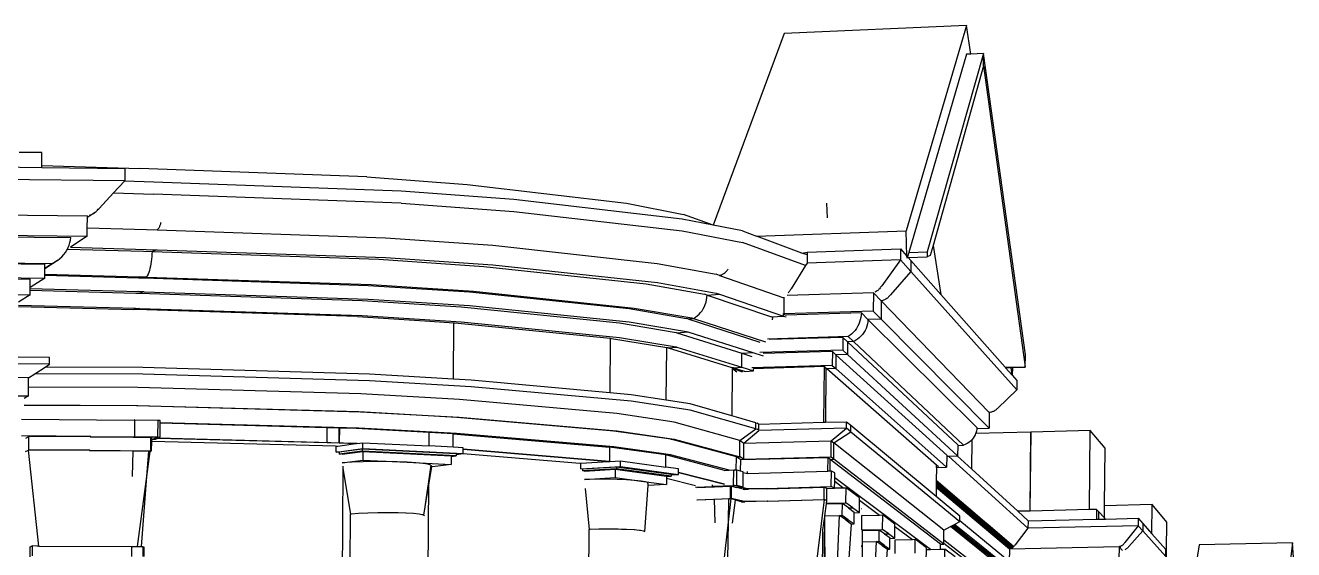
# Model space of a CAD drawing. Extents: x -106 to 80, y -44 to 65.
# Drawn here: x 34.31 to 78.93, y 25.62 to 44.05 of the extents above; entities that cross this region are included whole.
import ezdxf

# ---------------------------------------------------------------- set-up
doc = ezdxf.new("R2010")
doc.units = 0
doc.layers.get('0').update_dxf_attribs({"linetype": 'CONTINUOUS'})

msp = doc.modelspace()

# ---------------------------------------------------------------- linework, layer by layer
for p, q in [((61.009, 43.775), (58.51, 37.025)), ((67.424, 44.055), (61.009, 43.775)), ((67.424, 44.055), (65.295, 36.826)), ((67.567, 43.048), (67.424, 44.055)), ((67.416, 43.041), (65.385, 36.066)), ((68.02, 43.067), (66.038, 36.089)), ((67.567, 43.048), (67.416, 43.041)), ((68.02, 43.067), (67.567, 43.048)), ((68.016, 42.635), (68.02, 43.067)), ((69.492, 32.47), (68.02, 43.067)), ((68.016, 42.635), (66.246, 36.318)), ((68.016, 42.635), (69.483, 32.052)), ((34.889, 39.581), (34.093, 39.59)), ((34.887, 39.129), (34.889, 39.581)), ((16.651, 38.837), (37.821, 38.595)), ((18.888, 39.244), (34.886, 39.058)), ((34.886, 39.058), (34.887, 39.129)), ((34.886, 39.058), (37.824, 39.024)), ((34.887, 39.129), (38.339, 39.026)), ((37.821, 38.595), (37.824, 39.024)), ((46.321, 38.726), (38.339, 39.026)), ((37.414, 38.162), (37.8, 38.572)), ((37.8, 38.572), (37.821, 38.595)), ((38.824, 38.542), (37.8, 38.572)), ((47.524, 38.22), (38.824, 38.542)), ((46.321, 38.726), (49.856, 38.465)), ((49.856, 38.465), (55.454, 37.803)), ((36.903, 37.618), (37.414, 38.162)), ((37.414, 38.162), (38.816, 38.12)), ((47.524, 37.802), (38.816, 38.12)), ((51.489, 37.93), (47.524, 38.22)), ((57.419, 37.237), (51.489, 37.93)), ((17.656, 37.566), (36.49, 37.359)), ((36.736, 37.463), (36.767, 37.485)), ((36.767, 37.485), (36.796, 37.509)), ((36.796, 37.509), (36.824, 37.535)), ((36.824, 37.535), (36.85, 37.561)), ((36.85, 37.561), (36.874, 37.589)), ((36.874, 37.589), (36.903, 37.618)), ((47.524, 37.802), (51.489, 37.516)), ((51.489, 37.516), (57.42, 36.832)), ((55.454, 37.803), (57.468, 37.409)), ((62.529, 37.286), (62.509, 37.801)), ((36.487, 36.937), (36.49, 37.296)), ((36.736, 37.463), (36.49, 37.296)), ((36.49, 37.296), (36.49, 37.359)), ((36.564, 37.379), (36.601, 37.392)), ((36.601, 37.392), (36.636, 37.407)), ((36.636, 37.407), (36.671, 37.424)), ((36.671, 37.424), (36.704, 37.443)), ((36.704, 37.443), (36.736, 37.463)), ((39.049, 37.042), (39.04, 37.017)), ((39.057, 37.069), (39.049, 37.042)), ((39.064, 37.096), (39.057, 37.069)), ((39.073, 37.125), (39.064, 37.096)), ((58.508, 37.025), (57.419, 37.237)), ((58.508, 37.025), (57.468, 37.409)), ((17.655, 36.85), (36.486, 36.648)), ((18.099, 36.784), (35.902, 36.594)), ((36.486, 36.648), (35.891, 36.254)), ((35.894, 36.504), (35.902, 36.594)), ((36.486, 36.648), (36.487, 36.937)), ((36.487, 36.937), (38.572, 36.877)), ((38.572, 36.877), (38.946, 36.864)), ((38.957, 36.873), (38.946, 36.864)), ((38.946, 36.864), (46.98, 36.582)), ((38.969, 36.884), (38.957, 36.873)), ((38.98, 36.898), (38.969, 36.884)), ((38.991, 36.913), (38.98, 36.898)), ((39.001, 36.93), (38.991, 36.913)), ((39.012, 36.95), (39.001, 36.93)), ((39.022, 36.97), (39.012, 36.95)), ((39.031, 36.993), (39.022, 36.97)), ((39.04, 37.017), (39.031, 36.993)), ((57.42, 36.832), (59.538, 36.426)), ((58.51, 37.025), (58.508, 37.025)), ((59.537, 36.825), (58.51, 37.025)), ((59.537, 36.825), (60.032, 36.641)), ((60.032, 36.641), (65.295, 36.826)), ((61.623, 36.051), (60.032, 36.641)), ((65.325, 35.942), (65.295, 36.826)), ((35.719, 36.073), (35.772, 36.154)), ((35.772, 36.154), (35.789, 36.188)), ((35.789, 36.188), (35.816, 36.239)), ((35.789, 36.188), (38.461, 36.112)), ((35.816, 36.239), (35.851, 36.326)), ((35.851, 36.326), (35.877, 36.415)), ((35.877, 36.415), (35.894, 36.504)), ((35.891, 36.254), (38.56, 36.178)), ((38.56, 36.178), (38.945, 36.164)), ((38.945, 36.164), (38.765, 36.102)), ((38.945, 36.164), (46.98, 35.889)), ((46.98, 36.582), (50.755, 36.321)), ((50.755, 36.321), (56.54, 35.681)), ((61.758, 35.613), (59.538, 36.426)), ((61.813, 36.084), (65.099, 36.197)), ((65.099, 36.197), (65.095, 35.807)), ((65.099, 36.197), (65.325, 35.942)), ((66.246, 36.318), (66.146, 35.962)), ((66.246, 36.318), (66.517, 34.591)), ((18.58, 35.86), (35.261, 35.687)), ((18.782, 35.832), (34.994, 35.664)), ((35.437, 35.792), (34.993, 35.5)), ((35.261, 35.687), (35.351, 35.737)), ((35.351, 35.737), (35.437, 35.792)), ((35.437, 35.792), (35.517, 35.855)), ((35.517, 35.855), (35.592, 35.922)), ((35.592, 35.922), (35.659, 35.996)), ((35.659, 35.996), (35.719, 36.073)), ((38.461, 36.112), (38.765, 36.102)), ((38.739, 35.752), (38.726, 35.668)), ((38.75, 35.838), (38.739, 35.752)), ((38.758, 35.925), (38.75, 35.838)), ((38.763, 36.014), (38.758, 35.925)), ((38.765, 36.102), (38.763, 36.014)), ((38.765, 36.102), (46.741, 35.829)), ((46.741, 35.829), (50.432, 35.581)), ((46.98, 35.889), (50.756, 35.634)), ((61.623, 36.051), (61.813, 36.084)), ((61.812, 35.981), (61.623, 36.051)), ((61.812, 35.981), (61.809, 35.696)), ((65.095, 35.807), (61.809, 35.696)), ((61.813, 36.084), (61.812, 35.981)), ((65.095, 35.807), (64.437, 34.899)), ((65.095, 35.807), (65.462, 35.397)), ((65.327, 35.866), (65.325, 35.942)), ((65.325, 35.942), (65.343, 35.921)), ((65.343, 35.921), (65.327, 35.866)), ((65.327, 35.866), (65.327, 35.866)), ((65.385, 36.066), (65.343, 35.921)), ((65.343, 35.921), (65.37, 35.891)), ((65.37, 35.891), (66.037, 35.913)), ((65.466, 35.782), (65.37, 35.891)), ((65.385, 36.066), (66.038, 36.089)), ((65.466, 35.782), (65.462, 35.397)), ((65.466, 35.782), (66.517, 34.591)), ((66.038, 36.089), (66.037, 35.913)), ((66.146, 35.962), (66.037, 35.913)), ((18.781, 35.336), (34.991, 35.171)), ((19.173, 35.281), (34.475, 35.126)), ((34.991, 35.171), (34.992, 35.272)), ((34.992, 35.302), (34.993, 35.5)), ((34.992, 35.302), (38.339, 35.208)), ((34.992, 35.272), (34.992, 35.302)), ((34.992, 35.272), (38.293, 35.179)), ((35.261, 35.687), (34.993, 35.511)), ((34.993, 35.511), (34.994, 35.664)), ((34.993, 35.5), (34.993, 35.511)), ((38.597, 35.25), (38.569, 35.2)), ((38.623, 35.307), (38.597, 35.25)), ((38.648, 35.369), (38.623, 35.307)), ((38.671, 35.437), (38.648, 35.369)), ((38.691, 35.51), (38.671, 35.437)), ((38.71, 35.587), (38.691, 35.51)), ((38.726, 35.668), (38.71, 35.587)), ((50.432, 35.581), (56.152, 34.966)), ((50.756, 35.634), (56.542, 35.01)), ((56.54, 35.681), (58.612, 35.302)), ((58.727, 35.262), (58.612, 35.302)), ((58.727, 35.262), (58.755, 35.269)), ((58.727, 35.262), (60.995, 34.473)), ((58.755, 35.269), (58.783, 35.278)), ((58.783, 35.278), (58.81, 35.289)), ((58.81, 35.289), (58.836, 35.302)), ((58.836, 35.302), (58.862, 35.316)), ((58.862, 35.316), (58.887, 35.332)), ((58.887, 35.332), (58.911, 35.35)), ((58.911, 35.35), (58.934, 35.37)), ((58.934, 35.37), (58.955, 35.391)), ((58.955, 35.391), (58.976, 35.414)), ((58.976, 35.414), (58.995, 35.438)), ((58.995, 35.438), (59.013, 35.463)), ((59.013, 35.463), (59.035, 35.488)), ((61.758, 35.613), (61.248, 34.794)), ((61.809, 35.696), (61.758, 35.613)), ((65.462, 35.397), (64.742, 34.577)), ((69.186, 31.236), (65.462, 35.397)), ((34.991, 35.171), (34.473, 34.834)), ((34.473, 34.834), (34.475, 35.126)), ((34.473, 34.801), (34.473, 34.834)), ((38.293, 35.179), (38.487, 35.173)), ((38.569, 35.2), (38.339, 35.208)), ((38.569, 35.2), (38.487, 35.173)), ((38.487, 35.173), (46.37, 34.912)), ((38.569, 35.2), (46.479, 34.939)), ((46.37, 34.912), (49.931, 34.68)), ((46.479, 34.939), (50.079, 34.704)), ((56.152, 34.966), (58.203, 34.6)), ((56.542, 35.01), (58.614, 34.64)), ((64.38, 34.821), (64.361, 34.797)), ((64.399, 34.846), (64.38, 34.821)), ((64.416, 34.872), (64.399, 34.846)), ((64.437, 34.899), (64.416, 34.872)), ((19.172, 34.735), (34.472, 34.583)), ((34.472, 34.583), (34.069, 34.323)), ((34.472, 34.583), (34.473, 34.743)), ((34.473, 34.801), (38.285, 34.695)), ((34.473, 34.743), (34.473, 34.801)), ((34.473, 34.743), (38.197, 34.64)), ((38.197, 34.64), (38.327, 34.635)), ((38.486, 34.688), (38.285, 34.695)), ((38.486, 34.688), (38.327, 34.635)), ((38.327, 34.635), (46.158, 34.382)), ((38.486, 34.688), (46.37, 34.432)), ((46.158, 34.382), (49.644, 34.159)), ((46.37, 34.432), (49.931, 34.204)), ((49.931, 34.68), (55.55, 34.096)), ((50.079, 34.704), (55.728, 34.116)), ((58.292, 34.57), (58.203, 34.6)), ((58.256, 34.323), (58.275, 34.404)), ((58.275, 34.404), (58.287, 34.487)), ((58.287, 34.487), (58.292, 34.57)), ((58.292, 34.57), (58.73, 34.6)), ((58.292, 34.57), (60.554, 33.807)), ((58.614, 34.64), (58.73, 34.6)), ((58.73, 34.6), (60.981, 33.835)), ((60.995, 34.473), (60.99, 33.907)), ((60.995, 34.503), (60.995, 34.473)), ((64.142, 34.654), (61.108, 34.555)), ((61.146, 34.651), (61.142, 34.648)), ((61.164, 34.671), (61.146, 34.651)), ((61.182, 34.693), (61.164, 34.671)), ((61.199, 34.717), (61.182, 34.693)), ((61.215, 34.741), (61.199, 34.717)), ((61.23, 34.767), (61.215, 34.741)), ((61.248, 34.794), (61.23, 34.767)), ((64.142, 34.654), (64.135, 34.008)), ((64.418, 34.369), (64.142, 34.654)), ((64.221, 34.687), (64.195, 34.674)), ((64.246, 34.701), (64.221, 34.687)), ((64.271, 34.717), (64.246, 34.701)), ((64.295, 34.735), (64.271, 34.717)), ((64.318, 34.754), (64.295, 34.735)), ((64.34, 34.775), (64.318, 34.754)), ((64.361, 34.797), (64.34, 34.775)), ((64.418, 34.369), (64.411, 33.73)), ((64.447, 34.375), (64.418, 34.369)), ((68.217, 30.443), (64.418, 34.369)), ((64.476, 34.383), (64.447, 34.375)), ((64.504, 34.392), (64.476, 34.383)), ((64.532, 34.404), (64.504, 34.392)), ((64.559, 34.417), (64.532, 34.404)), ((64.585, 34.432), (64.559, 34.417)), ((64.611, 34.448), (64.585, 34.432)), ((64.635, 34.466), (64.611, 34.448)), ((64.658, 34.486), (64.635, 34.466)), ((64.68, 34.507), (64.658, 34.486)), ((64.7, 34.529), (64.68, 34.507)), ((64.719, 34.553), (64.7, 34.529)), ((64.742, 34.577), (64.719, 34.553)), ((66.517, 34.591), (68.776, 32.031)), ((34.069, 34.22), (38.188, 34.106)), ((34.069, 34.175), (38.119, 34.063)), ((38.201, 34.079), (38.119, 34.063)), ((38.201, 34.061), (38.119, 34.063)), ((38.188, 34.106), (38.327, 34.102)), ((38.327, 34.102), (38.201, 34.061)), ((38.327, 34.102), (38.201, 34.079)), ((38.201, 34.079), (38.201, 34.061)), ((45.99, 33.814), (38.201, 34.061)), ((38.327, 34.102), (46.158, 33.853)), ((49.644, 34.159), (55.205, 33.592)), ((49.931, 34.204), (55.551, 33.63)), ((55.55, 34.096), (57.57, 33.749)), ((55.728, 34.116), (57.758, 33.767)), ((58.009, 33.895), (58.064, 33.955)), ((58.064, 33.955), (58.114, 34.021)), ((58.114, 34.021), (58.159, 34.092)), ((58.159, 34.092), (58.198, 34.166)), ((58.198, 34.166), (58.23, 34.243)), ((58.23, 34.243), (58.256, 34.323)), ((64.135, 34.008), (60.99, 33.907)), ((63.721, 33.947), (61.078, 33.863)), ((63.721, 33.947), (63.715, 33.865)), ((63.721, 33.947), (63.953, 33.716)), ((64.135, 34.008), (64.411, 33.73)), ((45.99, 33.814), (48.537, 33.654)), ((45.99, 33.814), (48.537, 33.654)), ((46.158, 33.853), (49.645, 33.634)), ((48.537, 33.654), (48.537, 33.654)), ((48.537, 33.654), (49.381, 33.601)), ((48.537, 33.654), (49.382, 33.601)), ((49.369, 31.619), (49.382, 33.601)), ((49.382, 33.601), (49.418, 33.599)), ((49.418, 33.599), (54.886, 33.054)), ((49.645, 33.634), (55.207, 33.079)), ((55.205, 33.592), (57.207, 33.256)), ((55.551, 33.63), (57.571, 33.289)), ((57.617, 33.734), (57.57, 33.749)), ((57.617, 33.734), (57.817, 33.747)), ((57.617, 33.734), (60.143, 32.914)), ((57.758, 33.767), (57.817, 33.747)), ((57.817, 33.747), (57.885, 33.79)), ((57.817, 33.747), (60.348, 32.924)), ((57.885, 33.79), (57.949, 33.839)), ((57.949, 33.839), (58.009, 33.895)), ((60.554, 33.807), (60.981, 33.835)), ((60.592, 33.794), (60.554, 33.807)), ((60.592, 33.784), (60.578, 33.704)), ((60.593, 33.797), (60.592, 33.794)), ((60.592, 33.794), (60.592, 33.784)), ((60.99, 33.907), (60.959, 33.902)), ((60.981, 33.835), (60.981, 33.895)), ((60.981, 33.895), (61.078, 33.862)), ((60.981, 33.835), (61.079, 33.802)), ((63.588, 33.47), (63.545, 33.398)), ((63.626, 33.545), (63.588, 33.47)), ((63.658, 33.623), (63.626, 33.545)), ((63.683, 33.702), (63.658, 33.623)), ((63.702, 33.784), (63.683, 33.702)), ((63.715, 33.865), (63.702, 33.784)), ((63.912, 33.478), (63.884, 33.402)), ((63.933, 33.556), (63.912, 33.478)), ((63.947, 33.636), (63.933, 33.556)), ((63.953, 33.716), (63.947, 33.636)), ((64.411, 33.73), (63.953, 33.716)), ((67.784, 29.921), (63.953, 33.716)), ((68.211, 29.897), (64.411, 33.73)), ((54.886, 33.054), (54.872, 31.134)), ((54.886, 33.054), (54.933, 33.05)), ((54.933, 33.05), (56.871, 32.731)), ((55.207, 33.079), (57.209, 32.749)), ((57.207, 33.256), (57.23, 33.249)), ((57.23, 33.249), (57.619, 33.274)), ((57.23, 33.249), (59.517, 32.524)), ((57.566, 33.266), (57.571, 33.289)), ((57.571, 33.289), (57.619, 33.274)), ((57.619, 33.274), (59.896, 32.548)), ((63.261, 33.111), (60.412, 33.023)), ((63.072, 33.084), (60.473, 33.004)), ((63.072, 33.084), (63.068, 32.636)), ((63.072, 33.084), (63.236, 32.931)), ((63.326, 33.157), (63.261, 33.111)), ((63.261, 33.111), (63.445, 32.937)), ((63.387, 33.21), (63.326, 33.157)), ((63.444, 33.268), (63.387, 33.21)), ((63.497, 33.331), (63.444, 33.268)), ((63.545, 33.398), (63.497, 33.331)), ((63.584, 33.021), (63.517, 32.976)), ((63.648, 33.073), (63.584, 33.021)), ((63.707, 33.13), (63.648, 33.073)), ((63.76, 33.191), (63.707, 33.13)), ((63.808, 33.258), (63.76, 33.191)), ((63.849, 33.328), (63.808, 33.258)), ((63.884, 33.402), (63.849, 33.328)), ((56.857, 30.877), (56.871, 32.731)), ((56.871, 32.731), (56.921, 32.723)), ((56.921, 32.723), (56.924, 32.722)), ((56.924, 32.722), (57.232, 32.742)), ((56.924, 32.722), (59.167, 32.028)), ((57.209, 32.749), (57.232, 32.742)), ((57.232, 32.742), (59.519, 32.031)), ((63.068, 32.636), (60.145, 32.548)), ((62.702, 32.585), (60.261, 32.512)), ((62.702, 32.585), (62.697, 32.093)), ((62.702, 32.585), (62.824, 32.475)), ((63.068, 32.636), (63.231, 32.486)), ((63.236, 32.931), (63.231, 32.486)), ((63.445, 32.937), (63.236, 32.931)), ((67.112, 29.303), (63.236, 32.931)), ((63.517, 32.976), (63.445, 32.937)), ((67.309, 29.292), (63.445, 32.937)), ((35.157, 32.137), (33.528, 32.151)), ((35.157, 32.377), (34.06, 32.386)), ((35.009, 32.041), (35.157, 32.137)), ((35.157, 32.137), (35.157, 32.377)), ((59.517, 32.524), (59.896, 32.548)), ((59.519, 32.031), (59.517, 32.524)), ((59.517, 32.524), (59.865, 32.414)), ((59.896, 32.548), (60.262, 32.432)), ((62.824, 32.475), (62.819, 31.985)), ((63.231, 32.486), (62.824, 32.475)), ((66.725, 28.942), (62.824, 32.475)), ((67.108, 28.922), (63.231, 32.486)), ((69.488, 32.039), (69.492, 32.47)), ((34.421, 31.661), (34.645, 31.806)), ((34.645, 31.806), (35.009, 32.041)), ((38.441, 31.79), (34.645, 31.806)), ((38.441, 32.027), (35.009, 32.041)), ((46.419, 31.791), (38.441, 32.027)), ((46.417, 31.557), (38.441, 31.79)), ((49.368, 31.619), (46.419, 31.791)), ((59.178, 32.006), (59.165, 30.326)), ((59.167, 32.028), (59.166, 32.015)), ((59.178, 32.011), (59.166, 32.015)), ((59.167, 32.028), (59.179, 32.025)), ((59.179, 32.025), (59.178, 32.011)), ((59.18, 32.01), (59.178, 32.011)), ((59.178, 32.011), (59.178, 32.006)), ((59.178, 32.006), (59.18, 32.005)), ((59.178, 32.006), (59.344, 31.872)), ((59.179, 32.025), (59.18, 32.024)), ((59.18, 32.024), (59.18, 32.01)), ((59.18, 32.024), (59.183, 32.023)), ((59.18, 32.01), (59.18, 32.005)), ((59.19, 32.002), (59.18, 32.01)), ((59.18, 32.005), (59.19, 32.002)), ((59.183, 32.023), (59.183, 32.012)), ((59.183, 32.023), (59.215, 32.013)), ((59.215, 32.013), (59.183, 32.012)), ((59.218, 32.012), (59.183, 32.012)), ((59.344, 31.951), (59.183, 32.012)), ((59.19, 32.002), (59.344, 31.944)), ((59.215, 32.013), (59.218, 32.012)), ((59.218, 32.012), (59.519, 32.031)), ((59.218, 32.012), (59.598, 31.895)), ((59.316, 31.962), (59.316, 31.954)), ((59.316, 31.962), (59.316, 31.954)), ((59.344, 31.944), (59.344, 31.951)), ((59.524, 31.884), (59.344, 31.951)), ((59.344, 31.944), (59.521, 31.877)), ((59.519, 32.031), (59.928, 31.904)), ((59.598, 31.895), (59.524, 31.884)), ((59.598, 31.895), (59.629, 31.885)), ((59.629, 31.885), (59.928, 31.904)), ((62.697, 32.093), (59.867, 32.009)), ((62.42, 32.055), (59.927, 31.981)), ((62.42, 32.055), (59.927, 31.981)), ((59.927, 31.981), (59.927, 31.991)), ((59.928, 31.904), (59.927, 31.981)), ((59.927, 31.981), (59.927, 31.981)), ((62.403, 30.086), (62.42, 32.055)), ((62.474, 32.007), (62.42, 32.055)), ((62.474, 32.007), (62.458, 30.088)), ((62.51, 31.976), (62.474, 32.007)), ((62.479, 32.003), (62.474, 32.003)), ((62.819, 31.985), (62.51, 31.976)), ((66.362, 28.596), (62.51, 31.976)), ((62.697, 32.093), (62.819, 31.985)), ((66.721, 28.521), (62.819, 31.985)), ((68.776, 32.031), (69.483, 32.052)), ((68.776, 32.031), (68.787, 32.019)), ((68.787, 32.019), (68.989, 32.025)), ((69.022, 31.753), (68.787, 32.019)), ((68.989, 32.025), (69.041, 32.026)), ((69.028, 31.753), (68.989, 32.025)), ((69.022, 31.753), (69.028, 31.753)), ((69.022, 31.753), (69.189, 31.563)), ((69.041, 32.026), (69.028, 31.753)), ((69.041, 32.026), (69.488, 32.039)), ((69.483, 32.052), (69.488, 32.039)), ((34.421, 31.661), (33.418, 31.669)), ((34.421, 31.336), (34.421, 31.661)), ((38.261, 31.321), (34.421, 31.336)), ((34.421, 31.023), (34.421, 31.336)), ((46.108, 31.095), (38.261, 31.321)), ((49.995, 31.351), (46.417, 31.557)), ((49.369, 31.619), (49.368, 31.619)), ((49.996, 31.583), (49.369, 31.619)), ((55.625, 30.838), (49.995, 31.351)), ((54.872, 31.134), (49.996, 31.583)), ((69.186, 31.236), (68.519, 30.595)), ((69.189, 31.563), (69.186, 31.236)), ((33.411, 31.031), (34.421, 31.023)), ((34.421, 31.023), (34.27, 30.939)), ((49.576, 30.899), (46.108, 31.095)), ((55.121, 30.405), (49.576, 30.899)), ((55.627, 31.065), (54.872, 31.134)), ((57.695, 30.525), (55.625, 30.838)), ((56.857, 30.877), (55.627, 31.065)), ((57.697, 30.749), (56.857, 30.877)), ((34.27, 30.706), (38.259, 30.692)), ((38.223, 30.68), (34.27, 30.695)), ((46.04, 30.461), (38.223, 30.68)), ((38.259, 30.692), (46.103, 30.472)), ((49.486, 30.272), (46.04, 30.461)), ((46.103, 30.472), (49.571, 30.281)), ((57.135, 30.107), (55.121, 30.405)), ((60.009, 29.865), (57.695, 30.525)), ((59.165, 30.326), (57.697, 30.749)), ((68.217, 30.443), (68.211, 29.897)), ((68.244, 30.446), (68.217, 30.443)), ((68.271, 30.45), (68.244, 30.446)), ((68.298, 30.456), (68.271, 30.45)), ((68.324, 30.463), (68.298, 30.456)), ((68.349, 30.473), (68.324, 30.463)), ((68.373, 30.483), (68.349, 30.473)), ((68.397, 30.495), (68.373, 30.483)), ((68.419, 30.509), (68.397, 30.495)), ((68.441, 30.524), (68.419, 30.509)), ((68.461, 30.54), (68.441, 30.524)), ((68.48, 30.558), (68.461, 30.54)), ((68.497, 30.576), (68.48, 30.558)), ((68.519, 30.595), (68.497, 30.576)), ((34.175, 30.206), (38.14, 30.173)), ((38.158, 30.182), (38.14, 30.173)), ((38.155, 29.593), (38.158, 30.182)), ((38.158, 30.182), (38.976, 30.175)), ((38.973, 29.587), (38.976, 30.166)), ((38.976, 30.166), (38.976, 30.175)), ((39.052, 30.166), (38.976, 30.166)), ((39.049, 29.577), (39.051, 30.065)), ((39.051, 30.083), (39.052, 30.166)), ((46.036, 29.893), (39.051, 30.083)), ((39.051, 30.065), (39.051, 30.083)), ((44.927, 29.905), (39.051, 30.065)), ((44.923, 29.383), (44.927, 29.905)), ((45.351, 29.893), (44.927, 29.905)), ((55.014, 29.792), (49.486, 30.272)), ((49.571, 30.281), (55.116, 29.8)), ((59.444, 29.464), (57.135, 30.107)), ((59.331, 30.278), (59.165, 30.326)), ((60.011, 30.082), (59.331, 30.278)), ((60.009, 29.865), (60.011, 30.082)), ((60.011, 30.082), (60.054, 30.07)), ((60.114, 30.024), (60.054, 30.07)), ((60.112, 29.807), (60.114, 30.024)), ((62.403, 30.086), (60.114, 30.024)), ((62.458, 30.088), (62.403, 30.086)), ((63.197, 30.108), (62.458, 30.088)), ((63.195, 29.89), (63.197, 30.108)), ((63.348, 29.983), (63.197, 30.108)), ((63.346, 29.766), (63.348, 29.983)), ((66.352, 27.486), (63.348, 29.983)), ((67.784, 29.921), (67.781, 29.886)), ((67.781, 29.886), (68.211, 29.897)), ((36.612, 29.597), (34.172, 29.617)), ((34.32, 29.54), (34.434, 29.6)), ((34.432, 29.13), (34.434, 29.6)), ((36.582, 29.582), (34.434, 29.6)), ((36.582, 29.582), (36.612, 29.597)), ((36.582, 29.582), (38.106, 29.57)), ((36.612, 29.597), (38.137, 29.585)), ((38.106, 29.57), (38.137, 29.585)), ((38.106, 29.57), (38.727, 29.565)), ((38.137, 29.585), (38.155, 29.593)), ((38.137, 29.585), (38.954, 29.578)), ((38.155, 29.593), (38.973, 29.587)), ((38.725, 29.096), (38.727, 29.562)), ((38.727, 29.562), (38.727, 29.565)), ((38.727, 29.562), (38.753, 29.562)), ((38.753, 29.504), (38.753, 29.562)), ((38.753, 29.483), (38.797, 29.504)), ((38.753, 29.504), (38.797, 29.504)), ((38.753, 29.483), (38.753, 29.504)), ((38.753, 29.436), (38.753, 29.483)), ((38.797, 29.504), (38.954, 29.578)), ((38.797, 29.504), (38.891, 29.503)), ((38.891, 29.503), (38.972, 29.542)), ((38.954, 29.578), (38.973, 29.587)), ((38.954, 29.578), (39.049, 29.577)), ((38.972, 29.542), (39.049, 29.577)), ((38.972, 29.542), (44.923, 29.383)), ((45.94, 29.356), (38.972, 29.542)), ((45.347, 29.372), (45.351, 29.893)), ((45.366, 29.893), (45.351, 29.893)), ((45.363, 29.371), (45.366, 29.893)), ((45.943, 29.877), (45.366, 29.893)), ((48.512, 29.739), (45.943, 29.877)), ((49.481, 29.708), (46.036, 29.893)), ((48.509, 29.265), (48.512, 29.739)), ((49.356, 29.694), (48.512, 29.739)), ((49.353, 29.222), (49.356, 29.694)), ((49.356, 29.694), (54.858, 29.229)), ((55.009, 29.24), (49.481, 29.708)), ((55.014, 29.792), (55.116, 29.8)), ((57.015, 29.504), (55.014, 29.792)), ((55.116, 29.8), (57.129, 29.51)), ((57.015, 29.504), (57.129, 29.51)), ((59.324, 28.88), (57.015, 29.504)), ((57.129, 29.51), (59.439, 28.884)), ((59.439, 28.884), (59.444, 29.464)), ((59.444, 29.464), (60.009, 29.865)), ((59.444, 29.464), (59.459, 29.46)), ((59.459, 29.46), (59.588, 29.365)), ((59.588, 29.365), (60.112, 29.807)), ((60.009, 29.865), (60.052, 29.853)), ((60.112, 29.807), (60.052, 29.853)), ((63.195, 29.89), (60.112, 29.807)), ((62.662, 29.447), (63.195, 29.89)), ((62.753, 29.375), (63.346, 29.766)), ((63.346, 29.766), (63.195, 29.89)), ((63.346, 29.766), (67.184, 26.607)), ((67.604, 29.486), (67.554, 29.438)), ((67.614, 29.499), (67.604, 29.486)), ((67.605, 28.454), (67.614, 29.499)), ((67.648, 29.54), (67.614, 29.499)), ((67.687, 29.597), (67.648, 29.54)), ((67.72, 29.657), (67.687, 29.597)), ((67.739, 29.703), (67.72, 29.657)), ((69.688, 29.755), (67.739, 29.703)), ((67.746, 29.72), (67.739, 29.703)), ((67.765, 29.786), (67.746, 29.72)), ((67.778, 29.853), (67.765, 29.786)), ((67.781, 29.886), (67.778, 29.853)), ((69.663, 26.979), (69.688, 29.755)), ((69.663, 26.979), (69.689, 29.755)), ((69.689, 29.755), (69.688, 29.755)), ((71.772, 29.811), (69.689, 29.755)), ((69.689, 29.755), (69.689, 29.755)), ((71.745, 27.027), (71.772, 29.811)), ((72.292, 29.188), (71.772, 29.811)), ((34.318, 29.072), (34.415, 29.121)), ((34.415, 29.121), (34.432, 29.13)), ((36.562, 29.104), (34.415, 29.121)), ((34.781, 25.747), (34.415, 29.121)), ((36.58, 29.113), (34.432, 29.13)), ((36.562, 29.104), (36.58, 29.113)), ((36.562, 29.104), (38.085, 29.092)), ((36.58, 29.113), (38.725, 29.096)), ((38.072, 28.195), (38.098, 29.098)), ((38.085, 29.092), (38.098, 29.098)), ((38.098, 29.098), (38.653, 29.093)), ((38.584, 28.191), (38.652, 29.087)), ((38.584, 28.191), (38.704, 29.071)), ((38.652, 29.087), (38.653, 29.093)), ((38.652, 29.087), (38.706, 29.087)), ((38.653, 29.093), (38.718, 29.093)), ((38.704, 29.071), (38.751, 29.093)), ((38.704, 29.071), (38.706, 29.087)), ((38.706, 29.087), (38.718, 29.093)), ((38.718, 29.093), (38.725, 29.096)), ((38.718, 29.093), (38.751, 29.093)), ((38.751, 29.093), (38.753, 29.436)), ((38.753, 29.436), (45.215, 29.265)), ((44.923, 29.383), (45.347, 29.372)), ((45.215, 29.265), (45.307, 29.263)), ((45.24, 29.049), (45.241, 29.254)), ((45.24, 29.049), (46.179, 29.176)), ((45.347, 29.044), (45.24, 29.049)), ((45.241, 29.254), (45.307, 29.263)), ((45.307, 29.263), (45.852, 29.337)), ((46.154, 29.086), (45.346, 28.978)), ((45.347, 29.044), (45.346, 28.978)), ((45.347, 29.372), (45.363, 29.371)), ((46.154, 29.153), (45.347, 29.044)), ((45.363, 29.371), (45.936, 29.356)), ((45.451, 28.973), (46.184, 29.072)), ((45.852, 29.337), (46.18, 29.382)), ((45.852, 29.337), (45.94, 29.356)), ((45.936, 29.356), (45.94, 29.357)), ((45.936, 29.356), (45.94, 29.356)), ((45.94, 29.357), (45.94, 29.356)), ((45.976, 29.354), (45.94, 29.356)), ((49.46, 28.988), (46.154, 29.153)), ((46.154, 29.153), (46.154, 29.086)), ((49.46, 28.922), (46.154, 29.086)), ((46.179, 29.176), (46.18, 29.382)), ((46.179, 29.176), (49.706, 29)), ((46.18, 29.382), (48.509, 29.265)), ((46.184, 29.072), (46.182, 28.772)), ((46.184, 29.072), (49.287, 28.918)), ((49.353, 29.222), (48.509, 29.265)), ((49.708, 29.205), (49.353, 29.222)), ((49.706, 29.001), (49.707, 29.148)), ((49.707, 29.148), (49.708, 29.205)), ((49.707, 29.148), (54.855, 28.722)), ((54.855, 28.723), (49.707, 29.148)), ((54.858, 29.229), (54.855, 28.723)), ((54.858, 29.229), (55.009, 29.24)), ((56.842, 28.951), (54.858, 29.229)), ((57.01, 28.959), (55.009, 29.24)), ((59.583, 28.788), (59.588, 29.365)), ((59.588, 29.365), (62.662, 29.447)), ((62.657, 28.867), (62.662, 29.447)), ((62.662, 29.447), (62.753, 29.375)), ((62.747, 28.797), (62.753, 29.375)), ((66.625, 26.31), (62.753, 29.375)), ((67.112, 29.287), (67.108, 28.922)), ((67.112, 29.303), (67.112, 29.287)), ((67.112, 29.287), (67.309, 29.292)), ((67.376, 29.32), (67.309, 29.292)), ((67.439, 29.354), (67.376, 29.32)), ((67.499, 29.393), (67.439, 29.354)), ((67.554, 29.438), (67.499, 29.393)), ((72.273, 27.166), (72.292, 29.188)), ((45.421, 28.974), (45.346, 28.978)), ((45.45, 28.675), (46.182, 28.772)), ((45.806, 28.694), (45.453, 28.675)), ((46.196, 28.708), (45.806, 28.694)), ((46.182, 28.772), (47.739, 28.696)), ((46.6, 28.715), (46.196, 28.708)), ((47.002, 28.716), (46.6, 28.715)), ((47.387, 28.709), (47.002, 28.716)), ((47.739, 28.696), (47.387, 28.709)), ((48.044, 28.677), (47.739, 28.696)), ((47.739, 28.696), (49.285, 28.62)), ((48.29, 28.653), (48.044, 28.677)), ((48.468, 28.624), (48.29, 28.653)), ((48.571, 28.592), (48.359, 27.121)), ((48.571, 28.592), (48.468, 28.624)), ((48.595, 28.558), (48.571, 28.592)), ((48.595, 28.558), (48.591, 28.53)), ((49.285, 28.62), (48.722, 28.547)), ((49.287, 28.9), (49.285, 28.62)), ((49.287, 28.9), (49.46, 28.922)), ((49.287, 28.918), (49.287, 28.9)), ((49.46, 28.968), (49.706, 29)), ((49.46, 28.988), (49.46, 28.968)), ((49.46, 28.968), (49.46, 28.922)), ((49.706, 29.001), (53.812, 28.664)), ((49.706, 29), (49.706, 29.001)), ((53.82, 28.663), (53.862, 28.659)), ((53.851, 28.46), (53.853, 28.659)), ((53.853, 28.659), (53.862, 28.659)), ((53.862, 28.659), (54.81, 28.718)), ((54.81, 28.718), (54.855, 28.722)), ((54.81, 28.718), (54.865, 28.721)), ((54.865, 28.721), (54.855, 28.723)), ((54.855, 28.723), (54.855, 28.722)), ((54.865, 28.721), (54.855, 28.723)), ((54.865, 28.721), (55.246, 28.745)), ((55.244, 28.545), (55.246, 28.745)), ((55.246, 28.745), (56.839, 28.526)), ((56.839, 28.526), (56.842, 28.951)), ((56.842, 28.951), (57.01, 28.959)), ((58.905, 28.408), (56.842, 28.951)), ((59.073, 28.415), (57.01, 28.959)), ((59.32, 28.417), (59.324, 28.88)), ((59.324, 28.88), (59.384, 28.882)), ((59.324, 28.88), (59.333, 28.877)), ((59.333, 28.877), (59.383, 28.879)), ((59.477, 28.775), (59.333, 28.877)), ((59.383, 28.879), (59.384, 28.882)), ((59.383, 28.879), (59.384, 28.882)), ((59.383, 28.879), (59.453, 28.88)), ((59.384, 28.882), (59.439, 28.884)), ((59.439, 28.884), (59.453, 28.88)), ((59.583, 28.788), (59.453, 28.88)), ((59.473, 28.383), (59.477, 28.775)), ((62.549, 28.854), (59.477, 28.775)), ((62.657, 28.867), (59.583, 28.788)), ((62.544, 28.375), (62.549, 28.854)), ((62.626, 28.795), (62.549, 28.854)), ((62.622, 28.377), (62.626, 28.795)), ((62.626, 28.795), (62.747, 28.797)), ((66.506, 25.818), (62.626, 28.795)), ((62.747, 28.797), (62.657, 28.867)), ((66.62, 25.813), (62.747, 28.797)), ((66.361, 28.512), (66.362, 28.592)), ((66.362, 28.592), (66.362, 28.596)), ((66.429, 28.537), (66.362, 28.596)), ((66.429, 28.537), (66.362, 28.592)), ((66.725, 28.912), (66.721, 28.521)), ((66.725, 28.942), (66.725, 28.912)), ((66.725, 28.912), (66.78, 28.913)), ((66.78, 28.913), (67.096, 28.921)), ((69.581, 26.375), (66.78, 28.913)), ((67.096, 28.921), (67.108, 28.922)), ((67.096, 28.921), (67.605, 28.454)), ((38.249, 25.728), (38.584, 28.191)), ((38.396, 25.727), (38.584, 28.191)), ((45.478, 28.479), (45.293, -2.1)), ((45.479, 28.552), (45.478, 28.479)), ((45.478, 28.479), (45.746, 26.87)), ((48.591, 28.53), (48.501, 27.982)), ((48.722, 28.547), (48.591, 28.53)), ((53.851, 28.46), (55.244, 28.545)), ((53.914, 28.451), (53.851, 28.46)), ((55.111, 28.524), (53.914, 28.451)), ((55.11, 28.46), (53.914, 28.387)), ((53.914, 28.451), (53.914, 28.387)), ((53.962, 28.381), (53.914, 28.387)), ((53.975, 28.089), (55.062, 28.154)), ((53.977, 28.379), (55.064, 28.445)), ((55.064, 28.445), (55.062, 28.154)), ((55.062, 28.154), (55.968, 28.034)), ((55.064, 28.445), (56.865, 28.202)), ((55.111, 28.524), (55.11, 28.46)), ((57.028, 28.201), (55.11, 28.46)), ((57.029, 28.264), (55.111, 28.524)), ((55.244, 28.545), (57.288, 28.267)), ((57.289, 28.465), (56.839, 28.526)), ((56.865, 28.133), (56.863, 27.915)), ((56.865, 28.202), (56.865, 28.191)), ((56.865, 28.191), (57.028, 28.201)), ((56.865, 28.191), (56.865, 28.133)), ((56.865, 28.133), (57.885, 27.874)), ((57.029, 28.252), (57.028, 28.201)), ((57.029, 28.252), (57.288, 28.267)), ((57.029, 28.264), (57.029, 28.252)), ((57.288, 28.335), (57.289, 28.465)), ((57.288, 28.335), (58.9, 27.921)), ((57.288, 28.267), (57.288, 28.335)), ((58.9, 27.921), (57.288, 28.335)), ((58.903, 28.408), (58.905, 28.408)), ((58.905, 28.408), (59.073, 28.415)), ((59.073, 28.415), (59.231, 28.421)), ((59.227, 27.878), (59.231, 28.421)), ((59.231, 28.421), (59.257, 28.414)), ((59.32, 28.417), (59.257, 28.414)), ((59.342, 28.418), (59.32, 28.417)), ((59.338, 27.875), (59.342, 28.418)), ((59.473, 28.383), (59.342, 28.418)), ((59.562, 28.36), (59.473, 28.383)), ((59.558, 27.818), (59.562, 28.334)), ((59.562, 28.334), (59.562, 28.36)), ((59.562, 28.334), (59.714, 28.294)), ((59.714, 28.294), (62.544, 28.375)), ((59.715, 28.294), (59.716, 28.363)), ((62.622, 28.377), (62.544, 28.375)), ((62.668, 28.379), (62.622, 28.377)), ((62.663, 27.837), (62.668, 28.379)), ((62.784, 28.318), (62.668, 28.379)), ((62.781, 28.012), (62.783, 28.146)), ((62.783, 28.146), (62.784, 28.318)), ((66.147, 25.629), (62.783, 28.146)), ((66.361, 28.512), (66.357, 28.051)), ((66.361, 28.512), (66.721, 28.521)), ((69.222, 26.968), (67.605, 28.454)), ((48.501, 27.982), (48.359, 27.121)), ((48.48, 24.817), (48.501, 27.982)), ((54.366, 28.095), (53.977, 28.089)), ((54.002, 27.765), (54.141, 26.326)), ((54.756, 28.095), (54.366, 28.095)), ((55.125, 28.089), (54.756, 28.095)), ((55.458, 28.076), (55.125, 28.089)), ((55.743, 28.057), (55.458, 28.076)), ((55.968, 28.034), (55.743, 28.057)), ((56.124, 28.006), (55.968, 28.034)), ((55.968, 28.034), (56.863, 27.915)), ((56.206, 27.876), (56.092, 26.257)), ((56.206, 27.976), (56.124, 28.006)), ((56.211, 27.944), (56.206, 27.976)), ((56.211, 27.944), (56.206, 27.876)), ((56.863, 27.915), (56.206, 27.876)), ((57.885, 27.818), (58.508, 27.843)), ((57.93, 27.807), (58.553, 27.831)), ((58.483, 27.898), (58.483, 27.905)), ((58.483, 27.849), (58.483, 27.898)), ((58.483, 27.849), (59.227, 27.878)), ((58.508, 27.843), (58.483, 27.849)), ((58.508, 27.843), (59.252, 27.871)), ((58.553, 27.831), (58.508, 27.843)), ((58.553, 27.831), (59.118, 27.853)), ((59.114, 27.42), (59.118, 27.853)), ((59.118, 27.853), (59.127, 27.851)), ((59.127, 27.851), (59.156, 27.852)), ((59.153, 27.419), (59.156, 27.852)), ((59.156, 27.852), (59.324, 27.809)), ((59.252, 27.871), (59.227, 27.878)), ((59.252, 27.871), (59.338, 27.875)), ((59.472, 27.815), (59.252, 27.871)), ((59.324, 27.809), (59.472, 27.815)), ((59.556, 27.749), (59.324, 27.809)), ((59.558, 27.818), (59.338, 27.875)), ((59.472, 27.815), (59.558, 27.818)), ((59.709, 27.754), (59.472, 27.815)), ((59.709, 27.754), (59.556, 27.749)), ((59.556, 27.749), (59.6, 27.738)), ((59.6, 27.738), (59.753, 27.742)), ((60.379, 27.773), (59.709, 27.754)), ((59.709, 27.754), (59.753, 27.742)), ((60.404, 27.761), (59.753, 27.742)), ((60.379, 27.773), (62.663, 27.837)), ((60.404, 27.761), (60.379, 27.773)), ((60.404, 27.761), (62.414, 27.817)), ((62.41, 27.385), (62.414, 27.817)), ((62.507, 27.769), (62.414, 27.817)), ((62.504, 27.338), (62.507, 27.769)), ((62.507, 27.769), (62.779, 27.777)), ((62.779, 27.777), (62.663, 27.837)), ((62.779, 27.777), (62.78, 27.79)), ((62.78, 27.79), (62.781, 28.012)), ((62.78, 27.79), (63.07, 27.797)), ((63.07, 27.797), (62.781, 28.012)), ((63.07, 27.797), (63.182, 27.799)), ((63.177, 27.268), (63.182, 27.799)), ((63.655, 27.447), (63.182, 27.799)), ((66.355, 27.811), (66.352, 27.486)), ((66.357, 28.017), (66.355, 27.811)), ((68.982, 25.656), (66.355, 27.883)), ((68.964, 25.649), (66.355, 27.857)), ((68.946, 25.642), (66.355, 27.833)), ((67.761, 26.622), (66.355, 27.811)), ((69.048, 25.698), (66.356, 27.992)), ((69.032, 25.686), (66.356, 27.964)), ((69.016, 25.675), (66.356, 27.936)), ((68.999, 25.665), (66.356, 27.909)), ((68.051, 26.603), (66.357, 28.051)), ((66.357, 28.051), (66.357, 28.017)), ((69.063, 25.711), (66.357, 28.022)), ((67.763, 26.817), (66.357, 28.017)), ((57.926, 27.375), (59.114, 27.42)), ((57.953, 27.369), (58.558, 27.392)), ((58.558, 27.397), (59.063, 27.416)), ((58.558, 27.392), (58.558, 27.397)), ((58.581, 26.566), (58.558, 27.392)), ((59.047, 26.583), (59.063, 27.416)), ((59.047, 26.583), (59.141, 27.414)), ((59.063, 27.416), (59.123, 27.418)), ((59.063, 27.416), (59.081, 27.411)), ((59.081, 27.411), (59.141, 27.414)), ((59.123, 27.418), (59.114, 27.42)), ((59.123, 27.418), (59.153, 27.419)), ((59.123, 27.418), (59.141, 27.414)), ((59.141, 27.414), (59.291, 27.376)), ((59.596, 27.308), (59.153, 27.419)), ((59.185, 26.55), (59.288, 27.359)), ((59.288, 27.359), (59.291, 27.376)), ((59.504, 27.305), (59.288, 27.359)), ((59.596, 27.308), (59.504, 27.305)), ((59.504, 27.305), (59.531, 27.299)), ((59.531, 27.299), (59.623, 27.301)), ((60.401, 27.33), (59.596, 27.308)), ((59.596, 27.308), (59.623, 27.301)), ((60.415, 27.323), (59.623, 27.301)), ((60.401, 27.33), (62.41, 27.385)), ((60.415, 27.323), (60.401, 27.33)), ((60.415, 27.323), (62.424, 27.378)), ((62.038, 24.27), (62.424, 27.378)), ((62.424, 27.378), (62.41, 27.385)), ((62.504, 27.338), (62.424, 27.378)), ((62.433, 26.806), (62.489, 27.23)), ((62.489, 27.23), (62.492, 27.252)), ((62.489, 27.23), (63.052, 27.244)), ((62.492, 27.252), (62.504, 27.338)), ((62.492, 27.252), (63.177, 27.268)), ((63.049, 26.82), (63.052, 27.244)), ((63.263, 27.091), (63.052, 27.244)), ((63.416, 27.095), (63.177, 27.268)), ((63.65, 26.924), (63.654, 27.363)), ((63.654, 27.363), (63.655, 27.447)), ((63.654, 27.363), (64.363, 26.836)), ((67.185, 26.793), (66.352, 27.486)), ((45.74, 25.082), (45.751, 26.87)), ((45.784, 26.873), (45.746, 26.87)), ((45.751, 26.87), (45.746, 26.87)), ((45.784, 26.873), (45.751, 26.87)), ((46.033, 26.89), (45.784, 26.873)), ((46.356, 26.904), (46.033, 26.89)), ((46.703, 26.913), (46.356, 26.904)), ((46.854, 26.912), (46.703, 26.913)), ((47.056, 26.915), (46.854, 26.912)), ((47.396, 26.911), (47.056, 26.915)), ((47.422, 26.91), (47.396, 26.911)), ((47.697, 26.902), (47.396, 26.91)), ((47.697, 26.902), (47.422, 26.91)), ((47.705, 26.901), (47.697, 26.902)), ((47.706, 26.901), (47.705, 26.901)), ((47.708, 26.901), (47.706, 26.901)), ((47.967, 26.886), (47.708, 26.901)), ((48.168, 26.865), (47.967, 26.886)), ((48.252, 26.845), (48.168, 26.865)), ((48.258, 26.844), (48.252, 26.845)), ((48.26, 26.843), (48.252, 26.845)), ((48.26, 26.843), (48.258, 26.844)), ((48.299, 26.841), (48.26, 26.843)), ((48.318, 26.832), (48.299, 26.841)), ((48.359, 27.121), (48.318, 26.832)), ((48.351, 26.815), (48.318, 26.832)), ((62.186, -2.719), (62.431, 26.789)), ((62.368, 26.314), (62.431, 26.789)), ((62.431, 26.789), (62.433, 26.806)), ((62.433, 26.806), (62.956, 26.818)), ((62.449, 23.77), (62.433, 26.806)), ((62.818, 23.763), (62.956, 26.818)), ((62.956, 26.818), (63.049, 26.82)), ((63.168, 26.669), (62.956, 26.818)), ((63.26, 26.671), (63.049, 26.82)), ((63.263, 27.091), (63.416, 27.095)), ((63.263, 27.091), (63.471, 26.941)), ((63.416, 27.095), (63.65, 26.924)), ((63.467, 26.524), (63.471, 26.92)), ((63.471, 26.92), (63.471, 26.941)), ((63.471, 26.92), (63.65, 26.924)), ((63.724, 26.773), (63.728, 26.773)), ((63.729, 26.866), (63.725, 26.869)), ((63.731, 27.05), (63.727, 27.053)), ((63.733, 26.316), (63.737, 26.822)), ((63.737, 26.822), (64.363, 26.836)), ((64.363, 26.836), (64.472, 26.839)), ((64.468, 26.333), (64.472, 26.839)), ((64.902, 26.518), (64.472, 26.839)), ((67.184, 26.639), (67.185, 26.793)), ((67.761, 26.622), (67.763, 26.817)), ((68.015, 26.602), (67.763, 26.817)), ((69.663, 26.979), (69.222, 26.968)), ((69.222, 26.968), (69.584, 26.635)), ((71.745, 27.027), (69.663, 26.979)), ((69.663, 26.979), (69.663, 26.979)), ((71.993, 27.033), (71.745, 27.027)), ((71.993, 27.033), (71.989, 26.69)), ((72.062, 26.96), (71.993, 27.033)), ((72.062, 26.96), (72.059, 26.692)), ((72.269, 26.741), (72.062, 26.96)), ((72.269, 26.741), (72.273, 27.166)), ((73.951, 27.205), (72.273, 27.166)), ((73.941, 26.18), (73.951, 27.205)), ((74.468, 26.587), (73.951, 27.205)), ((54.131, 24.588), (54.144, 26.326)), ((54.183, 26.327), (54.141, 26.326)), ((54.144, 26.326), (54.141, 26.326)), ((54.183, 26.327), (54.144, 26.326)), ((54.481, 26.335), (54.183, 26.327)), ((54.826, 26.339), (54.481, 26.335)), ((55.158, 26.336), (54.826, 26.339)), ((55.277, 26.331), (55.158, 26.336)), ((55.462, 26.328), (55.277, 26.331)), ((55.721, 26.314), (55.462, 26.328)), ((58.788, 24.301), (59.047, 26.583)), ((59.001, 24.304), (59.047, 26.583)), ((63.16, 23.561), (63.376, 26.522)), ((63.168, 26.669), (63.26, 26.671)), ((63.168, 26.669), (63.376, 26.522)), ((63.26, 26.671), (63.467, 26.524)), ((63.376, 26.522), (63.467, 26.524)), ((63.726, 26.528), (63.722, 26.528)), ((63.724, 26.713), (63.728, 26.713)), ((63.733, 26.316), (64.468, 26.333)), ((64.685, 26.175), (64.468, 26.333)), ((64.898, 26.02), (64.901, 26.436)), ((64.901, 26.436), (64.902, 26.518)), ((64.901, 26.436), (65.514, 25.98)), ((66.625, 26.31), (66.852, 26.431)), ((66.852, 26.431), (66.999, 26.509)), ((67.754, 25.706), (66.852, 26.431)), ((68.625, 25.069), (66.904, 26.458)), ((68.633, 25.124), (66.953, 26.484)), ((66.999, 26.509), (67.184, 26.607)), ((67.755, 25.895), (66.999, 26.509)), ((68.923, 25.205), (67.184, 26.639)), ((67.184, 26.607), (67.184, 26.639)), ((68.928, 25.637), (67.761, 26.622)), ((68.015, 26.602), (68.051, 26.603)), ((68.148, 26.488), (68.015, 26.602)), ((68.184, 26.489), (68.051, 26.603)), ((68.184, 26.489), (68.148, 26.488)), ((69.078, 25.726), (68.184, 26.489)), ((69.581, 26.375), (69.13, 25.791)), ((69.584, 26.635), (69.581, 26.375)), ((73.458, 26.462), (69.581, 26.375)), ((69.584, 26.635), (71.989, 26.69)), ((71.989, 26.69), (72.059, 26.692)), ((72.059, 26.692), (72.31, 26.697)), ((72.31, 26.697), (72.269, 26.741)), ((72.31, 26.697), (73.461, 26.724)), ((73.458, 26.462), (72.995, 25.875)), ((73.461, 26.724), (73.458, 26.462)), ((73.623, 26.278), (73.458, 26.462)), ((73.461, 26.724), (73.626, 26.537)), ((73.626, 26.537), (73.623, 26.278)), ((73.626, 26.537), (73.941, 26.18)), ((74.447, 24.432), (74.468, 26.587)), ((55.737, 26.313), (55.721, 26.313)), ((55.916, 26.296), (55.721, 26.312)), ((55.916, 26.296), (55.737, 26.313)), ((55.921, 26.296), (55.916, 26.296)), ((55.922, 26.296), (55.921, 26.296)), ((55.923, 26.296), (55.922, 26.296)), ((55.954, 26.29), (55.922, 26.296)), ((55.954, 26.29), (55.923, 26.296)), ((56.053, 26.274), (55.954, 26.29)), ((56.092, 26.257), (56.053, 26.274)), ((56.109, 26.249), (56.092, 26.257)), ((62.127, -2.74), (62.368, 26.314)), ((63.72, 26.244), (63.724, 26.244)), ((63.733, 26.316), (63.76, 26.297)), ((63.756, 25.894), (63.76, 26.297)), ((63.756, 25.894), (64.255, 25.905)), ((63.766, 23.636), (63.756, 25.894)), ((63.76, 26.297), (64.347, 26.31)), ((64.121, 22.996), (64.255, 25.905)), ((64.255, 25.905), (64.343, 25.907)), ((64.448, 25.77), (64.255, 25.905)), ((64.343, 25.907), (64.347, 26.31)), ((64.535, 25.771), (64.343, 25.907)), ((64.539, 26.172), (64.347, 26.31)), ((64.539, 26.172), (64.685, 26.175)), ((64.539, 26.172), (64.728, 26.035)), ((64.685, 26.175), (64.898, 26.02)), ((64.724, 25.638), (64.727, 26.017)), ((64.727, 26.017), (64.728, 26.035)), ((64.727, 26.017), (64.898, 26.02)), ((64.908, 25.484), (64.912, 25.967)), ((64.912, 25.967), (65.514, 25.98)), ((65.514, 25.98), (65.616, 25.983)), ((65.612, 25.499), (65.616, 25.983)), ((66.009, 25.689), (65.616, 25.983)), ((66.62, 25.832), (66.622, 25.952)), ((66.622, 25.952), (66.625, 26.31)), ((68.321, 24.633), (66.622, 25.952)), ((67.754, 25.706), (67.755, 25.895)), ((68.638, 25.178), (67.755, 25.895)), ((73.623, 26.278), (73.132, 25.731)), ((74.431, 25.375), (73.623, 26.278)), ((73.941, 26.18), (74.434, 25.622)), ((34.48, 25.371), (34.482, 25.719)), ((34.482, 25.719), (34.55, 25.749)), ((34.55, 25.749), (34.549, 25.4)), ((34.709, 25.748), (34.55, 25.749)), ((34.781, 25.747), (34.709, 25.748)), ((34.781, 25.747), (38.037, 25.726)), ((38.037, 25.726), (38.047, 25.729)), ((38.037, 25.726), (38.047, 25.725)), ((38.047, 25.725), (38.045, 25.38)), ((38.047, 25.729), (38.047, 25.725)), ((38.047, 25.729), (38.249, 25.728)), ((38.249, 25.728), (38.396, 25.727)), ((38.396, 25.727), (38.438, 25.727)), ((38.438, 25.723), (38.436, 25.378)), ((38.438, 25.727), (38.438, 25.723)), ((38.438, 25.723), (38.479, 25.723)), ((38.479, 25.723), (38.477, 25.374)), ((63.716, 25.757), (63.72, 25.757)), ((63.716, 25.749), (63.72, 25.749)), ((63.716, 25.745), (63.72, 25.742)), ((64.443, 22.967), (64.637, 25.636)), ((64.448, 25.77), (64.535, 25.771)), ((64.448, 25.77), (64.637, 25.636)), ((64.535, 25.771), (64.724, 25.638)), ((64.637, 25.636), (64.724, 25.638)), ((66.005, 25.213), (66.009, 25.626)), ((66.009, 25.626), (66.009, 25.689)), ((66.009, 25.626), (66.147, 25.629)), ((66.147, 25.629), (66.504, 25.637)), ((66.504, 25.637), (66.506, 25.81)), ((66.504, 25.637), (66.658, 25.641)), ((66.506, 25.818), (66.62, 25.813)), ((66.506, 25.81), (66.506, 25.818)), ((66.506, 25.81), (66.62, 25.813)), ((68.191, 24.621), (66.62, 25.832)), ((66.62, 25.813), (66.62, 25.832)), ((66.653, 25.169), (66.658, 25.641)), ((67.019, 25.364), (66.658, 25.641)), ((68.612, 25.016), (67.754, 25.706)), ((68.928, 25.637), (68.923, 25.205)), ((72.787, 25.721), (68.928, 25.637)), ((68.946, 25.642), (68.928, 25.637)), ((68.964, 25.649), (68.946, 25.642)), ((68.982, 25.656), (68.964, 25.649)), ((68.999, 25.665), (68.982, 25.656)), ((69.016, 25.675), (68.999, 25.665)), ((69.032, 25.686), (69.016, 25.675)), ((69.048, 25.698), (69.032, 25.686)), ((69.063, 25.711), (69.048, 25.698)), ((69.078, 25.726), (69.063, 25.711)), ((69.091, 25.741), (69.078, 25.726)), ((69.104, 25.757), (69.091, 25.741)), ((69.116, 25.773), (69.104, 25.757)), ((69.13, 25.791), (69.116, 25.773)), ((72.787, 25.721), (72.782, 25.287)), ((72.806, 25.726), (72.787, 25.721)), ((72.911, 25.593), (72.787, 25.721)), ((72.808, 25.727), (72.806, 25.726)), ((72.824, 25.732), (72.808, 25.727)), ((72.838, 25.696), (72.808, 25.727)), ((72.843, 25.74), (72.824, 25.732)), ((72.835, 25.696), (72.838, 25.696)), ((72.838, 25.696), (72.838, 25.718)), ((72.86, 25.749), (72.843, 25.74)), ((72.878, 25.759), (72.86, 25.749)), ((72.895, 25.77), (72.878, 25.759)), ((72.911, 25.782), (72.895, 25.77)), ((72.926, 25.795), (72.911, 25.782)), ((72.941, 25.81), (72.926, 25.795)), ((72.955, 25.825), (72.941, 25.81)), ((72.968, 25.841), (72.955, 25.825)), ((72.98, 25.858), (72.968, 25.841)), ((72.995, 25.875), (72.98, 25.858)), ((73.007, 25.624), (72.989, 25.615)), ((73.025, 25.634), (73.007, 25.624)), ((73.042, 25.645), (73.025, 25.634)), ((73.059, 25.657), (73.042, 25.645)), ((73.075, 25.67), (73.059, 25.657)), ((73.089, 25.684), (73.075, 25.67)), ((73.103, 25.699), (73.089, 25.684)), ((73.116, 25.715), (73.103, 25.699)), ((73.132, 25.731), (73.116, 25.715)), ((74.431, 25.375), (74.434, 25.622)), ((75.602, 25.786), (75.385, 24.441)), ((78.889, 25.858), (75.602, 25.786)), ((78.889, 25.858), (78.342, 21.605)), ((78.928, 25.35), (78.889, 25.858))]:
    msp.add_line(p, q)

doc.saveas('drawing.dxf')
